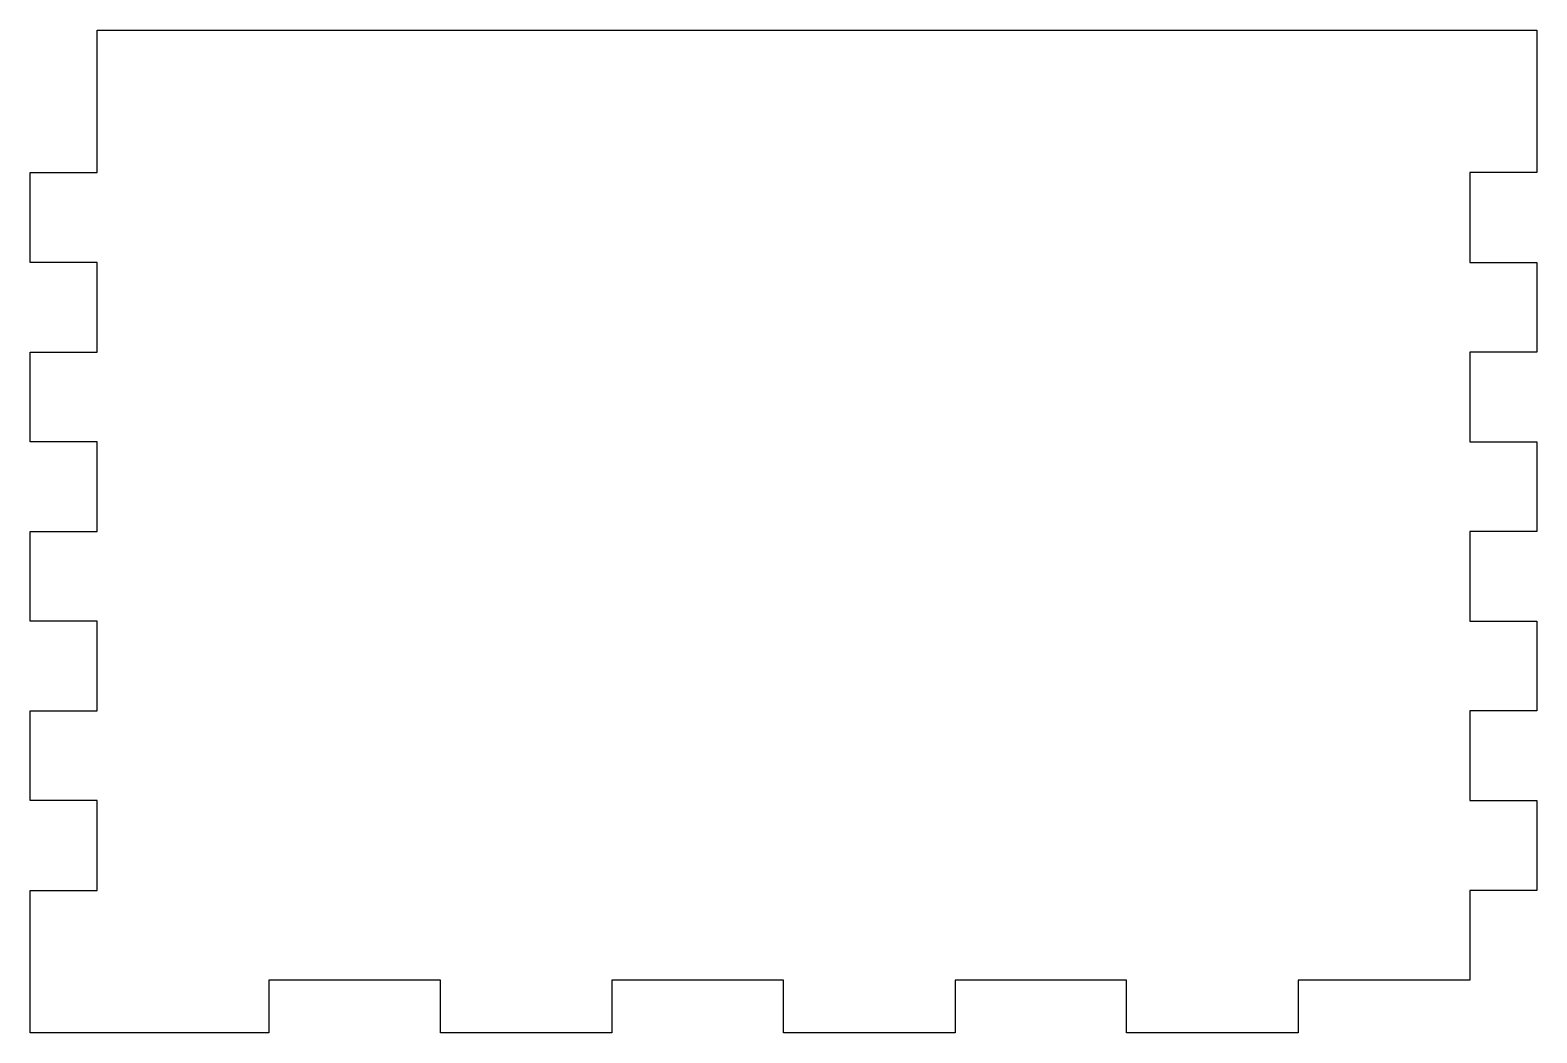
# Model space of a CAD drawing. Header units: millimetres. Extents: x -71 to 71, y -55 to 40.
import ezdxf

# ---------------------------------------------------------------- set-up
doc = ezdxf.new("R2010")
doc.units = ezdxf.units.MM
doc.layers.get('0').update_dxf_attribs({"linetype": 'CONTINUOUS'})

msp = doc.modelspace()

# ---------------------------------------------------------------- linework, layer by layer
msp.add_lwpolyline([(16.23, -54.65), (-0.02, -54.65), (-0.02, -49.65), (-16.27, -49.65), (-16.27, -54.65), (-32.52, -54.65), (-32.52, -49.65), (-48.77, -49.65), (-48.77, -54.65), (-71.37, -54.65), (-71.37, -41.15), (-65.02, -41.15), (-65.02, -32.65), (-71.37, -32.65), (-71.37, -24.15), (-65.02, -24.15), (-65.02, -15.65), (-71.37, -15.65), (-71.37, -7.15), (-65.02, -7.15), (-65.02, 1.35), (-71.37, 1.35), (-71.37, 9.85), (-65.02, 9.85), (-65.02, 18.35), (-71.37, 18.35), (-71.37, 26.85), (-65.02, 26.85), (-65.02, 40.35), (71.33, 40.35), (71.33, 26.85), (64.98, 26.85), (64.98, 18.35), (71.33, 18.35), (71.33, 9.85), (64.98, 9.85), (64.98, 1.35), (71.33, 1.35), (71.33, -7.15), (64.98, -7.15), (64.98, -15.65), (71.33, -15.65), (71.33, -24.15), (64.98, -24.15), (64.98, -32.65), (71.33, -32.65), (71.33, -41.15), (64.98, -41.15), (64.98, -49.65), (48.73, -49.65), (48.73, -54.65), (32.48, -54.65), (32.48, -49.65), (16.23, -49.65)], close=True)

doc.saveas('drawing.dxf')
